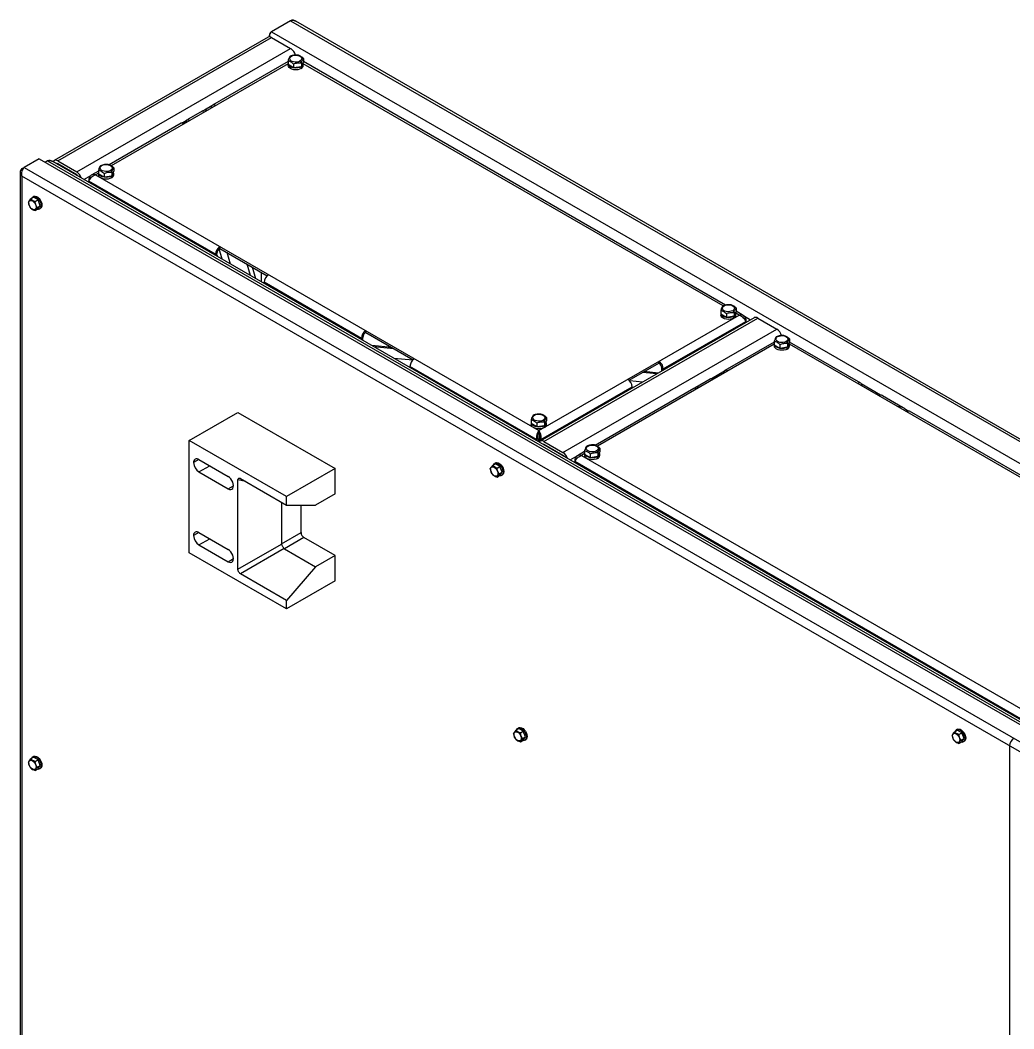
# Paper-space layout '_Isometrico' of a CAD drawing. Header units: millimetres. Extents: x -696 to 796, y -839 to 865.
# Drawn here: x -696 to 27, y 131 to 865 of the extents above; entities that cross this region are included whole.
import ezdxf

# ---------------------------------------------------------------- set-up
doc = ezdxf.new("R2010")
doc.units = ezdxf.units.MM

psp = doc.layouts.new('_Isometrico')

# ---------------------------------------------------------------- linework, layer by layer
at = {"color": 7, "linetype": 'Continuous', "lineweight": 25}
for p, q in [((-499.37, 864.36), (-513.23, 856.36)), ((-499.37, 864.36), (794.63, 117.35)), ((796.13, 118.24), (-495.67, 863.98)), ((-515.83, 852.37), (-671.39, 762.57)), ((-668.79, 762.31), (-513.23, 852.11)), ((-514.75, 852.96), (-514.75, 852.61)), ((-513.23, 856.36), (780.77, 109.35)), ((-513.23, 852.11), (-499.37, 844.11)), ((-654.93, 754.31), (-499.37, 844.11)), ((-498.8, 838.56), (-499.78, 838.47)), ((-490.12, 836.98), (-490.12, 834.36)), ((-501.27, 833.06), (-629.89, 758.8)), ((-501.27, 834.58), (-556.28, 802.82)), ((-501.27, 835.25), (-501.27, 832.64)), ((-501.27, 832.64), (-497.19, 830.28)), ((-501.19, 832.59), (-501.19, 831.79)), ((-497.19, 832.89), (-497.19, 830.28)), ((-497.19, 830.28), (-491.61, 831.14)), ((-492.59, 834.98), (-491.61, 833.76)), ((-491.81, 829.54), (-491.81, 830.85)), ((-491.61, 831.14), (-490.12, 834.36)), ((-491.61, 833.76), (-491.61, 831.14)), ((-184.93, 656.87), (-490.19, 833.1)), ((-490.19, 831.79), (-490.19, 833.09)), ((-183.16, 657.38), (-490.12, 834.58)), ((-562.03, 799.45), (-556.58, 802.6)), ((-573.55, 792.96), (-563.12, 798.99)), ((-573.14, 791.57), (-573.55, 792.96)), ((-562.71, 797.59), (-563.12, 798.99)), ((-578.91, 789.76), (-631.4, 759.46)), ((-578.57, 789.9), (-574.63, 792.17)), ((-682.22, 763.94), (-693.18, 757.61)), ((-682.22, 763.94), (614.32, 15.46)), ((-694.75, 756.71), (-693.18, 757.61)), ((-694.75, 756.71), (-694.03, 756.3)), ((-693.18, 757.61), (603.36, 9.14)), ((-676.15, 762.31), (-677.77, 761.37)), ((-676.15, 762.31), (617.86, 15.3)), ((619.35, 16.19), (-672.44, 761.93)), ((-669.11, 760), (-668.79, 760.19)), ((-668.79, 762.31), (-654.93, 754.31)), ((-654.93, 752.19), (-668.79, 760.19)), ((-636.68, 758.96), (-637.66, 758.87)), ((-628, 757.38), (-628, 754.76)), ((-696.06, 753.94), (-696.06, -88.15)), ((598.55, 4.56), (-694.75, 751.17)), ((-694.75, 751.17), (-694.75, -89.05)), ((-655.25, 752), (-654.93, 752.18)), ((-649.73, 748.82), (-644.57, 751.8)), ((-646.16, 749.41), (-646.16, 746.76)), ((-646.16, 749.41), (-645.45, 749)), ((-639.16, 754.98), (-644.42, 751.94)), ((-639.16, 753.46), (-641.36, 752.19)), ((-641.36, 752.19), (-318.92, 566.05)), ((-639.16, 755.65), (-639.16, 753.04)), ((-639.16, 753.04), (-635.07, 750.68)), ((-639.08, 752.99), (-639.08, 752.19)), ((-635.07, 753.29), (-635.07, 750.68)), ((-635.07, 750.68), (-629.5, 751.54)), ((-630.48, 755.38), (-629.5, 754.16)), ((-629.69, 749.94), (-629.69, 751.25)), ((-629.5, 751.54), (-628, 754.76)), ((-629.5, 754.16), (-629.5, 751.54)), ((-628.08, 752.19), (-628.08, 753.49)), ((-554.03, 694.42), (-646.16, 747.61)), ((-688.46, 734.64), (-686.34, 735.86)), ((-687.71, 735.07), (-687.31, 735.8)), ((-686.28, 736.51), (-686.85, 736.19)), ((-683.07, 733.97), (-686.34, 735.86)), ((-689.83, 731.75), (-690.09, 732.31)), ((-685.19, 732.75), (-683.07, 733.97)), ((-685.19, 726.22), (-683.07, 727.44)), ((-684.53, 728.69), (-683.56, 728.54)), ((-683.56, 728.54), (-681.44, 729.77)), ((-681.44, 729.77), (-683.07, 733.97)), ((-683.07, 727.44), (-681.44, 729.77)), ((-681.85, 727.53), (-681.29, 727.85)), ((-680.83, 728.24), (-681.39, 727.91)), ((-680.83, 728.24), (-681.29, 727.85)), ((-549.11, 690.73), (-551.32, 698.38)), ((-550.85, 698.71), (-550.85, 699.94)), ((-550.85, 698.71), (-516.42, 678.83)), ((-552.97, 695.04), (-554.03, 694.42)), ((-554.03, 693.57), (-554.03, 694.42)), ((-552.97, 692.96), (-552.97, 695.04)), ((-552.5, 692.69), (-552.97, 694.33)), ((-552.97, 693.96), (-552.63, 692.76)), ((-543.12, 687.27), (-545.53, 695.64)), ((-528.53, 678.85), (-530.94, 687.22)), ((-524.67, 676.62), (-527.08, 684.99)), ((-520.8, 681.36), (-520.8, 674.39)), ((-516.55, 678.7), (-516.55, 678.91)), ((-447.96, 633.19), (-518.68, 674.01)), ((-518.68, 673.16), (-518.68, 674.01)), ((-186.61, 653.6), (-186.61, 650.99)), ((-184.13, 656.91), (-185.11, 656.82)), ((-177.93, 653.32), (-176.95, 652.11)), ((-175.46, 655.33), (-175.46, 652.71)), ((-318.92, 566.05), (-173.25, 650.14)), ((-162.28, 648.27), (-317.84, 558.47)), ((-315.24, 558.21), (-159.68, 648.01)), ((-186.61, 650.99), (-182.53, 648.63)), ((-186.53, 650.94), (-186.53, 650.14)), ((-182.53, 651.24), (-182.53, 648.63)), ((-182.53, 648.63), (-176.95, 649.49)), ((-177.14, 647.89), (-177.14, 649.2)), ((-176.95, 649.49), (-175.46, 652.71)), ((-176.95, 652.11), (-176.95, 649.49)), ((-173.25, 650.14), (-175.53, 651.45)), ((-175.53, 650.14), (-175.53, 651.44)), ((-170.19, 649.89), (-175.46, 652.93)), ((-170.05, 649.75), (-164.88, 646.77)), ((-168.45, 647.36), (-169.16, 646.95)), ((-168.45, 647.36), (-168.45, 644.71)), ((-159.68, 648.01), (-145.82, 640.01)), ((-444.78, 637.48), (-444.78, 638.71)), ((-301.38, 550.21), (-145.82, 640.01)), ((-228.41, 610.95), (-168.45, 645.56)), ((-446.9, 633.81), (-447.96, 633.19)), ((-447.96, 632.34), (-447.96, 633.19)), ((-446.9, 631.73), (-446.9, 633.81)), ((-444.78, 637.48), (-410.35, 617.6)), ((-145.24, 634.46), (-146.22, 634.37)), ((-136.56, 632.87), (-136.56, 630.26)), ((-425.95, 626.61), (-440.44, 628)), ((-424.38, 625.7), (-438.88, 627.09)), ((-147.72, 628.95), (-276.34, 554.7)), ((-147.72, 630.48), (-183.64, 609.74)), ((-147.72, 631.15), (-147.72, 628.54)), ((-147.72, 628.54), (-143.64, 626.18)), ((-147.64, 628.49), (-147.64, 627.68)), ((-143.64, 628.79), (-143.64, 626.18)), ((-143.64, 626.18), (-138.06, 627.04)), ((-139.04, 630.87), (-138.06, 629.65)), ((-138.25, 625.44), (-138.25, 626.75)), ((-138.06, 627.04), (-136.56, 630.26)), ((-138.06, 629.65), (-138.06, 627.04)), ((168.63, 452.77), (-136.64, 629)), ((-136.64, 627.68), (-136.64, 628.99)), ((-84.74, 600.56), (-136.56, 630.48)), ((-410.6, 617.36), (-424.29, 618.67)), ((-412.61, 611.95), (-412.64, 611.95)), ((-320.48, 559.6), (-412.61, 612.78)), ((-412.61, 611.93), (-412.61, 612.78)), ((-253.29, 602.7), (-231.59, 615.23)), ((-231.59, 615.23), (-231.59, 616.46)), ((-229.47, 609.48), (-229.47, 611.56)), ((-228.41, 610.09), (-228.41, 610.95)), ((-193.31, 604.1), (-183.93, 609.52)), ((-243.58, 601.34), (-252.83, 602.22)), ((-233.15, 607.36), (-243.51, 608.35)), ((-232.03, 608), (-242.39, 609)), ((-204.83, 597.62), (-194.4, 603.64)), ((-191.97, 603.41), (-194.4, 603.64)), ((-190.85, 604.05), (-192.37, 604.2)), ((-317.36, 559.6), (-251.04, 597.88)), ((-206.26, 596.68), (-277.84, 555.36)), ((-251.04, 597.03), (-251.04, 597.88)), ((-205.92, 596.82), (-205.91, 596.83)), ((-205.87, 596.85), (-204.83, 597.62)), ((-202.4, 597.39), (-204.83, 597.62)), ((-84.44, 600.33), (-70.33, 592.19)), ((-71.89, 592.64), (-74.01, 592.84)), ((-69.06, 591.62), (-72.45, 591.94)), ((-69.06, 591.62), (-54.47, 583.19)), ((-54.47, 583.19), (-57.86, 583.52)), ((-52.95, 582.15), (-49.72, 580.29)), ((92.04, 498.51), (-49.38, 580.15)), ((-573.12, 558.89), (-537.77, 579.3)), ((-537.77, 579.3), (-467.06, 538.48)), ((-324.49, 574), (-324.49, 571.39)), ((-322.02, 577.31), (-323, 577.22)), ((-315.82, 573.73), (-314.84, 572.51)), ((-314.84, 569.89), (-313.34, 573.11)), ((-314.84, 572.51), (-314.84, 569.89)), ((-313.34, 575.73), (-313.34, 573.11)), ((-324.49, 571.39), (-320.41, 569.03)), ((-324.42, 571.34), (-324.42, 570.54)), ((-320.41, 571.64), (-320.41, 569.03)), ((-320.41, 569.03), (-314.84, 569.89)), ((-318.92, 564.82), (-318.92, 566.05)), ((-315.03, 568.29), (-315.03, 569.6)), ((-313.42, 570.54), (-313.42, 571.84)), ((-573.12, 477.23), (-573.12, 558.89)), ((-502.41, 518.07), (-573.12, 558.89)), ((-320.48, 559.6), (-319.42, 560.21)), ((-320.48, 558.74), (-320.48, 559.6)), ((-319.42, 560.21), (-319.42, 558.13)), ((-317.36, 559.6), (-318.42, 560.21)), ((-318.42, 560.21), (-318.42, 557.93)), ((-317.36, 559.6), (-317.36, 558.74)), ((-315.24, 558.21), (-301.38, 550.21)), ((-315.56, 555.9), (-315.24, 556.08)), ((-301.38, 548.08), (-315.24, 556.08)), ((-285.6, 550.88), (-290.87, 547.84)), ((-285.6, 551.55), (-285.6, 548.94)), ((-283.13, 554.86), (-284.11, 554.77)), ((-276.92, 551.27), (-275.94, 550.06)), ((-275.94, 547.44), (-274.45, 550.66)), ((-274.45, 553.27), (-274.45, 550.66)), ((-566.05, 545.01), (-569.94, 542.76)), ((-566.05, 545.01), (-544.84, 532.76)), ((-301.69, 547.9), (-301.38, 548.08)), ((-296.18, 544.72), (-291.01, 547.7)), ((-292.61, 545.31), (-292.61, 542.66)), ((-292.61, 545.31), (-291.9, 544.9)), ((33.07, 355.5), (-292.61, 543.51)), ((-285.6, 549.35), (-287.81, 548.08)), ((-287.81, 548.08), (34.64, 361.94)), ((-285.6, 548.94), (-281.52, 546.58)), ((-285.53, 548.89), (-285.53, 548.08)), ((-281.52, 549.19), (-281.52, 546.58)), ((-281.52, 546.58), (-275.94, 547.44)), ((-276.14, 545.84), (-276.14, 547.15)), ((-275.94, 550.06), (-275.94, 547.44)), ((-274.53, 548.08), (-274.53, 549.39)), ((-566.05, 536.03), (-558.27, 540.52)), ((-566.05, 536.03), (-544.84, 523.78)), ((-467.06, 538.48), (-502.41, 518.07)), ((-467.06, 520.11), (-467.06, 538.48)), ((-353.96, 537.86), (-354.22, 538.42)), ((-352.58, 540.74), (-350.46, 541.96)), ((-351.83, 541.17), (-351.43, 541.9)), ((-350.41, 542.62), (-350.97, 542.29)), ((-347.2, 540.08), (-350.46, 541.96)), ((-349.32, 538.85), (-347.2, 540.08)), ((-347.68, 534.64), (-345.56, 535.87)), ((-345.56, 535.87), (-347.2, 540.08)), ((-347.2, 533.55), (-345.56, 535.87)), ((-537.77, 465.14), (-537.77, 530.16)), ((-532.07, 529.07), (-537.77, 530.16)), ((-535.87, 531.26), (-502.41, 511.94)), ((-349.32, 532.32), (-347.2, 533.55)), ((-348.65, 534.79), (-347.68, 534.64)), ((-345.98, 533.63), (-345.41, 533.95)), ((-344.95, 534.34), (-345.52, 534.02)), ((-344.95, 534.34), (-345.41, 533.95)), ((-544.84, 523.78), (-540.95, 526.02)), ((-505.95, 513.98), (-505.95, 483.77)), ((-502.41, 511.94), (-502.41, 518.07)), ((-467.06, 520.11), (-481.2, 511.94)), ((-502.41, 511.94), (-481.2, 511.94)), ((-491.81, 491.93), (-491.81, 511.94)), ((-566.05, 491.93), (-569.94, 489.69)), ((-566.05, 491.93), (-544.84, 479.69)), ((-505.95, 483.77), (-491.81, 491.93)), ((-566.05, 482.95), (-558.27, 487.44)), ((-489.68, 488.26), (-503.83, 480.09)), ((-467.06, 475.2), (-489.68, 488.26)), ((-502.41, 436.41), (-573.12, 477.23)), ((-566.05, 482.95), (-544.84, 470.7)), ((-537.77, 465.14), (-505.92, 483.53)), ((-504.02, 480.24), (-535.87, 461.85)), ((-503.83, 480.09), (-481.2, 467.03)), ((-544.84, 470.7), (-540.95, 472.95)), ((-467.06, 475.2), (-481.2, 467.03)), ((-467.06, 456.82), (-467.06, 475.2)), ((-481.2, 467.03), (-502.41, 442.54)), ((-502.41, 442.54), (-535.87, 461.85)), ((-467.06, 456.82), (-502.41, 436.41)), ((-502.41, 436.41), (-502.41, 442.54)), ((-336.99, 345.16), (-337.25, 345.71)), ((-335.61, 348.04), (-333.49, 349.26)), ((-334.86, 348.47), (-334.46, 349.2)), ((-333.44, 349.91), (-334, 349.59)), ((-330.22, 347.38), (-333.49, 349.26)), ((-332.35, 346.15), (-330.22, 347.38)), ((-328.59, 343.17), (-330.22, 347.38)), ((-16.71, 346.84), (-14.59, 348.07)), ((-15.96, 347.27), (-15.56, 348)), ((-14.53, 348.72), (-15.1, 348.39)), ((-11.32, 346.18), (-14.59, 348.07)), ((-13.44, 344.96), (-11.32, 346.18)), ((-9.69, 341.97), (-11.32, 346.18)), ((-332.35, 339.62), (-330.22, 340.84)), ((-331.68, 342.09), (-330.71, 341.94)), ((-330.71, 341.94), (-328.59, 343.17)), ((-330.22, 340.84), (-328.59, 343.17)), ((-329, 340.93), (-328.44, 341.25)), ((-327.98, 341.64), (-328.54, 341.31)), ((-327.98, 341.64), (-328.44, 341.25)), ((-18.08, 343.96), (-18.34, 344.52)), ((-13.44, 338.42), (-11.32, 339.65)), ((-12.77, 340.9), (-11.81, 340.75)), ((-11.81, 340.75), (-9.69, 341.97)), ((-11.32, 339.65), (-9.69, 341.97)), ((-10.1, 339.73), (-9.53, 340.06)), ((-9.07, 340.45), (-9.64, 340.12)), ((-9.07, 340.45), (-9.53, 340.06)), ((23.32, 336.63), (23.32, -503.59)), ((-689.83, 324.3), (-690.09, 324.86)), ((-688.46, 327.18), (-686.34, 328.41)), ((-687.71, 327.61), (-687.31, 328.34)), ((-686.28, 329.06), (-686.85, 328.73)), ((-683.07, 326.52), (-686.34, 328.41)), ((-685.19, 325.3), (-683.07, 326.52)), ((-681.44, 322.31), (-683.07, 326.52)), ((-685.19, 318.76), (-683.07, 319.99)), ((-684.53, 321.24), (-683.56, 321.09)), ((-683.56, 321.09), (-681.44, 322.31)), ((-683.07, 319.99), (-681.44, 322.31)), ((-681.85, 320.07), (-681.29, 320.4)), ((-680.83, 320.79), (-681.39, 320.46)), ((-680.83, 320.79), (-681.29, 320.4))]:
    psp.add_line(p, q, dxfattribs=at)
at = {"color": 7, "linetype": 'Continuous', "lineweight": 25, "flags": 128}
for points in [[(-492.59, 834.98), (-493.59, 834.54), (-494.76, 834.29), (-496.01, 834.24), (-497.23, 834.39), (-498.32, 834.74), (-499.21, 835.25), (-499.81, 835.88), (-500.07, 836.59), (-499.98, 837.31), (-499.55, 837.98), (-498.8, 838.56)], [(-498.8, 838.56), (-497.8, 838.99), (-496.63, 839.24), (-495.38, 839.29), (-494.16, 839.14), (-493.06, 838.79), (-492.18, 838.28), (-491.58, 837.65), (-491.32, 836.95), (-491.41, 836.23), (-491.84, 835.55), (-492.59, 834.98)], [(-491.81, 829.54), (-492.94, 829.04), (-494.27, 828.72), (-495.69, 828.61), (-497.12, 828.72), (-498.44, 829.04), (-499.58, 829.54), (-500.46, 830.2), (-501.01, 830.96), (-501.19, 831.79)], [(-491.81, 830.85), (-492.94, 830.34), (-494.27, 830.03), (-495.69, 829.92), (-497.12, 830.03), (-498.44, 830.34), (-499.58, 830.85), (-500.46, 831.5), (-501.01, 832.27), (-501.11, 832.55)], [(-630.48, 755.38), (-631.48, 754.94), (-632.65, 754.69), (-633.89, 754.64), (-635.11, 754.79), (-636.21, 755.14), (-637.09, 755.65), (-637.69, 756.28), (-637.96, 756.99), (-637.87, 757.71), (-637.43, 758.38), (-636.68, 758.96)], [(-636.68, 758.96), (-635.68, 759.39), (-634.51, 759.64), (-633.27, 759.69), (-632.05, 759.54), (-630.95, 759.19), (-630.07, 758.69), (-629.47, 758.05), (-629.2, 757.35), (-629.29, 756.63), (-629.73, 755.95), (-630.48, 755.38)], [(-629.69, 749.94), (-630.83, 749.44), (-632.16, 749.12), (-633.58, 749.01), (-635, 749.12), (-636.33, 749.44), (-637.47, 749.94), (-638.34, 750.6), (-638.89, 751.36), (-639.08, 752.19)], [(-629.69, 751.25), (-630.83, 750.74), (-632.16, 750.43), (-633.58, 750.32), (-635, 750.43), (-636.33, 750.74), (-637.47, 751.25), (-638.34, 751.91), (-638.89, 752.67), (-639, 752.95)], [(-687.31, 735.8), (-686.65, 736.29), (-685.8, 736.42), (-684.83, 736.18), (-683.82, 735.59), (-682.86, 734.69), (-682.02, 733.57), (-681.36, 732.31), (-680.95, 731.01), (-680.82, 729.78), (-680.97, 728.72), (-681.39, 727.91)], [(-686.28, 736.51), (-686.08, 736.61), (-685.23, 736.74), (-684.26, 736.5), (-683.26, 735.91), (-682.29, 735.02), (-681.45, 733.9), (-680.8, 732.64), (-680.39, 731.34), (-680.25, 730.11), (-680.4, 729.05), (-680.83, 728.24)], [(-689.83, 731.75), (-689.7, 732.63), (-689.33, 733.26), (-688.74, 733.6), (-688, 733.61), (-687.18, 733.29), (-686.36, 732.66), (-685.62, 731.8), (-685.03, 730.78), (-684.66, 729.71), (-684.53, 728.69)], [(-684.53, 728.69), (-684.66, 727.82), (-685.03, 727.18), (-685.62, 726.84), (-686.36, 726.83), (-687.18, 727.16), (-688, 727.78), (-688.74, 728.64), (-689.33, 729.66), (-689.7, 730.73), (-689.83, 731.75)], [(-177.93, 653.32), (-178.93, 652.89), (-180.1, 652.64), (-181.34, 652.59), (-182.57, 652.74), (-183.66, 653.09), (-184.54, 653.6), (-185.14, 654.23), (-185.41, 654.94), (-185.32, 655.65), (-184.88, 656.33), (-184.13, 656.91)], [(-184.13, 656.91), (-183.13, 657.34), (-181.96, 657.59), (-180.72, 657.64), (-179.5, 657.49), (-178.4, 657.14), (-177.52, 656.63), (-176.92, 656), (-176.66, 655.3), (-176.74, 654.58), (-177.18, 653.9), (-177.93, 653.32)], [(-177.14, 647.89), (-178.28, 647.39), (-179.61, 647.07), (-181.03, 646.96), (-182.46, 647.07), (-183.78, 647.39), (-184.92, 647.89), (-185.8, 648.55), (-186.34, 649.31), (-186.53, 650.14)], [(-177.14, 649.2), (-178.28, 648.69), (-179.61, 648.37), (-181.03, 648.27), (-182.46, 648.37), (-183.78, 648.69), (-184.92, 649.2), (-185.8, 649.85), (-186.34, 650.62), (-186.45, 650.9)], [(-139.04, 630.87), (-140.04, 630.44), (-141.21, 630.19), (-142.45, 630.14), (-143.67, 630.29), (-144.77, 630.64), (-145.65, 631.15), (-146.25, 631.78), (-146.52, 632.48), (-146.43, 633.2), (-145.99, 633.88), (-145.24, 634.46)], [(-145.24, 634.46), (-144.24, 634.89), (-143.07, 635.14), (-141.83, 635.19), (-140.61, 635.04), (-139.51, 634.69), (-138.63, 634.18), (-138.03, 633.55), (-137.76, 632.85), (-137.85, 632.13), (-138.29, 631.45), (-139.04, 630.87)], [(-138.25, 625.44), (-139.39, 624.93), (-140.72, 624.62), (-142.14, 624.51), (-143.56, 624.62), (-144.89, 624.93), (-146.03, 625.44), (-146.9, 626.1), (-147.45, 626.86), (-147.64, 627.68)], [(-138.25, 626.75), (-139.39, 626.24), (-140.72, 625.92), (-142.14, 625.82), (-143.56, 625.92), (-144.89, 626.24), (-146.03, 626.75), (-146.9, 627.4), (-147.45, 628.17), (-147.56, 628.44)], [(-315.82, 573.73), (-316.81, 573.29), (-317.99, 573.04), (-319.23, 572.99), (-320.45, 573.14), (-321.55, 573.49), (-322.43, 574), (-323.03, 574.63), (-323.29, 575.34), (-323.21, 576.05), (-322.77, 576.73), (-322.02, 577.31)], [(-322.02, 577.31), (-321.02, 577.74), (-319.85, 577.99), (-318.6, 578.04), (-317.38, 577.89), (-316.29, 577.54), (-315.41, 577.03), (-314.81, 576.4), (-314.54, 575.7), (-314.63, 574.98), (-315.07, 574.3), (-315.82, 573.73)], [(-315.03, 568.29), (-316.17, 567.79), (-317.49, 567.47), (-318.92, 567.36), (-320.34, 567.47), (-321.67, 567.79), (-322.81, 568.29), (-323.68, 568.95), (-324.23, 569.71), (-324.42, 570.54)], [(-315.03, 569.6), (-316.17, 569.09), (-317.49, 568.77), (-318.92, 568.67), (-320.34, 568.77), (-321.67, 569.09), (-322.81, 569.6), (-323.68, 570.25), (-324.23, 571.02), (-324.34, 571.3)], [(-276.92, 551.27), (-277.92, 550.84), (-279.09, 550.59), (-280.34, 550.54), (-281.56, 550.69), (-282.66, 551.04), (-283.54, 551.55), (-284.14, 552.18), (-284.4, 552.88), (-284.31, 553.6), (-283.88, 554.28), (-283.13, 554.86)], [(-283.13, 554.86), (-282.13, 555.29), (-280.96, 555.54), (-279.71, 555.59), (-278.49, 555.44), (-277.4, 555.09), (-276.51, 554.58), (-275.92, 553.95), (-275.65, 553.25), (-275.74, 552.53), (-276.18, 551.85), (-276.92, 551.27)], [(-276.14, 545.84), (-277.28, 545.33), (-278.6, 545.02), (-280.03, 544.91), (-281.45, 545.02), (-282.78, 545.33), (-283.92, 545.84), (-284.79, 546.5), (-285.34, 547.26), (-285.53, 548.08)], [(-276.14, 547.15), (-277.28, 546.64), (-278.6, 546.32), (-280.03, 546.22), (-281.45, 546.32), (-282.78, 546.64), (-283.92, 547.15), (-284.79, 547.8), (-285.34, 548.57), (-285.44, 548.84)], [(-353.96, 537.86), (-353.83, 538.73), (-353.45, 539.37), (-352.86, 539.71), (-352.12, 539.71), (-351.3, 539.39), (-350.48, 538.77), (-349.74, 537.9), (-349.16, 536.89), (-348.78, 535.82), (-348.65, 534.79)], [(-348.65, 534.79), (-348.78, 533.92), (-349.16, 533.29), (-349.74, 532.95), (-350.48, 532.94), (-351.3, 533.26), (-352.12, 533.88), (-352.86, 534.75), (-353.45, 535.76), (-353.83, 536.84), (-353.96, 537.86)], [(-351.43, 541.9), (-350.77, 542.39), (-349.92, 542.52), (-348.95, 542.28), (-347.95, 541.69), (-346.98, 540.8), (-346.14, 539.68), (-345.49, 538.41), (-345.08, 537.12), (-344.94, 535.89), (-345.09, 534.82), (-345.52, 534.02)], [(-350.41, 542.62), (-350.2, 542.72), (-349.35, 542.85), (-348.39, 542.61), (-347.38, 542.02), (-346.42, 541.12), (-345.57, 540), (-344.92, 538.74), (-344.51, 537.44), (-344.37, 536.21), (-344.52, 535.15), (-344.95, 534.34)], [(-544.84, 523.78), (-543.83, 523.35), (-542.89, 523.26), (-542.09, 523.51), (-541.47, 524.08), (-541.08, 524.94), (-540.95, 526.03), (-541.08, 527.26), (-541.47, 528.57), (-542.09, 529.86), (-542.89, 531.04), (-543.83, 532.03), (-544.84, 532.76)], [(-544.84, 470.7), (-543.83, 470.28), (-542.89, 470.18), (-542.09, 470.43), (-541.47, 471.01), (-541.08, 471.86), (-540.95, 472.95), (-541.08, 474.19), (-541.47, 475.5), (-542.09, 476.78), (-542.89, 477.96), (-543.83, 478.95), (-544.84, 479.69)], [(-336.99, 345.16), (-336.86, 346.03), (-336.48, 346.66), (-335.89, 347), (-335.15, 347.01), (-334.33, 346.69), (-333.51, 346.06), (-332.77, 345.2), (-332.19, 344.19), (-331.81, 343.11), (-331.68, 342.09)], [(-331.68, 342.09), (-331.81, 341.22), (-332.19, 340.58), (-332.77, 340.24), (-333.51, 340.24), (-334.33, 340.56), (-335.15, 341.18), (-335.89, 342.05), (-336.48, 343.06), (-336.86, 344.13), (-336.99, 345.16)], [(-334.46, 349.2), (-333.8, 349.69), (-332.95, 349.82), (-331.98, 349.58), (-330.97, 348.99), (-330.01, 348.1), (-329.17, 346.97), (-328.52, 345.71), (-328.1, 344.41), (-327.97, 343.18), (-328.12, 342.12), (-328.54, 341.31)], [(-333.44, 349.91), (-333.23, 350.01), (-332.38, 350.14), (-331.42, 349.9), (-330.41, 349.31), (-329.45, 348.42), (-328.6, 347.3), (-327.95, 346.04), (-327.54, 344.74), (-327.4, 343.51), (-327.55, 342.45), (-327.98, 341.64)], [(-18.08, 343.96), (-17.95, 344.83), (-17.57, 345.47), (-16.99, 345.81), (-16.25, 345.82), (-15.43, 345.49), (-14.61, 344.87), (-13.87, 344.01), (-13.28, 342.99), (-12.9, 341.92), (-12.77, 340.9)], [(-15.56, 348), (-14.89, 348.49), (-14.04, 348.62), (-13.08, 348.38), (-12.07, 347.79), (-11.11, 346.9), (-10.26, 345.78), (-9.61, 344.52), (-9.2, 343.22), (-9.06, 341.99), (-9.21, 340.93), (-9.64, 340.12)], [(-14.53, 348.72), (-14.33, 348.82), (-13.48, 348.95), (-12.51, 348.71), (-11.5, 348.12), (-10.54, 347.23), (-9.7, 346.11), (-9.04, 344.84), (-8.63, 343.55), (-8.5, 342.32), (-8.65, 341.25), (-9.07, 340.45)], [(-12.77, 340.9), (-12.9, 340.02), (-13.28, 339.39), (-13.87, 339.05), (-14.61, 339.04), (-15.43, 339.36), (-16.25, 339.99), (-16.99, 340.85), (-17.57, 341.87), (-17.95, 342.94), (-18.08, 343.96)], [(-689.83, 324.3), (-689.7, 325.17), (-689.33, 325.81), (-688.74, 326.15), (-688, 326.16), (-687.18, 325.83), (-686.36, 325.21), (-685.62, 324.35), (-685.03, 323.33), (-684.66, 322.26), (-684.53, 321.24)], [(-684.53, 321.24), (-684.66, 320.36), (-685.03, 319.73), (-685.62, 319.39), (-686.36, 319.38), (-687.18, 319.7), (-688, 320.33), (-688.74, 321.19), (-689.33, 322.21), (-689.7, 323.28), (-689.83, 324.3)], [(-687.31, 328.34), (-686.65, 328.83), (-685.8, 328.96), (-684.83, 328.72), (-683.82, 328.13), (-682.86, 327.24), (-682.02, 326.12), (-681.36, 324.86), (-680.95, 323.56), (-680.82, 322.33), (-680.97, 321.27), (-681.39, 320.46)], [(-686.28, 329.06), (-686.08, 329.16), (-685.23, 329.29), (-684.26, 329.05), (-683.26, 328.46), (-682.29, 327.57), (-681.45, 326.45), (-680.8, 325.18), (-680.39, 323.89), (-680.25, 322.66), (-680.4, 321.59), (-680.83, 320.79)]]:
    psp.add_lwpolyline(points, dxfattribs=at)
at = {"color": 7, "linetype": 'Continuous', "lineweight": 25}
for centre, radius, start, end in [((-514.75, 849.99), 2.62, 54.38242, 114.30712), ((-503.84, 837.25), 8.2, 14.42382, 56.93011), ((-492.67, 833.12), 2.43, 290.84765, 17.62016), ((-492.94, 832.06), 2.76, 294.30964, 354.37022), ((-555.27, 801.08), 1.97, 50.79671, 189.21404), ((-577.98, 787.7), 2.26, 54.38242, 114.30712), ((-670.23, 760.58), 2.24, 50.29149, 148.54415), ((-669.6, 759), 1.44, 55.83854, 98.94691), ((-659.28, 747.54), 8.04, 16.97098, 57.30385), ((-656.82, 749.13), 3.59, 35.75887, 58.33925), ((-630.56, 753.52), 2.43, 290.84765, 17.62016), ((-630.83, 752.46), 2.76, 294.30964, 354.37022), ((-682.8, 729.18), 1.89, 256.25373, 318.07006), ((-547.12, 694.11), 6.92, 122.60548, 177.39452), ((-548.36, 694.83), 4.61, 122.60548, 177.39452), ((-511.77, 673.7), 6.92, 122.60548, 177.39452), ((-178.01, 651.47), 2.43, 290.84765, 17.62016), ((-178.28, 650.41), 2.76, 294.30964, 354.37022), ((-161.2, 645.89), 2.62, 54.38242, 114.30712), ((-441.06, 632.88), 6.92, 122.60548, 177.39452), ((-150.29, 633.14), 8.19, 14.06727, 56.93637), ((-442.3, 633.6), 4.61, 122.60548, 177.39452), ((-139.12, 629.02), 2.43, 290.84765, 17.62016), ((-139.39, 627.95), 2.76, 294.30964, 354.37022), ((-405.7, 612.47), 6.92, 122.60548, 177.39452), ((-235.32, 610.63), 6.92, 2.60548, 57.39452), ((-234.07, 611.35), 4.61, 2.60548, 57.39452), ((-182.63, 608), 1.97, 50.79671, 189.21404), ((-257.94, 597.57), 6.92, 2.60548, 57.39452), ((-205.33, 594.62), 2.26, 54.38242, 114.30712), ((-85.74, 598.81), 1.97, 350.78596, 129.20329), ((-50.31, 578.08), 2.26, 65.69288, 125.61758), ((-315.89, 571.87), 2.43, 290.84765, 17.62016), ((-316.17, 570.81), 2.76, 294.30964, 354.37022), ((-316.67, 556.48), 2.24, 50.29149, 148.54415), ((-316.05, 554.9), 1.44, 55.83854, 98.94691), ((-567.57, 543.15), 2.4, 50.79671, 189.21404), ((-305.72, 543.44), 8.04, 16.97098, 57.30385), ((-303.27, 545.03), 3.59, 35.75887, 58.33925), ((-277, 549.42), 2.43, 290.84765, 17.62016), ((-277.27, 548.35), 2.76, 294.30964, 354.37022), ((-561.5, 543.15), 8.45, 182.60548, 237.39452), ((-346.92, 535.28), 1.89, 256.25373, 318.07006), ((-567.57, 490.07), 2.4, 50.79671, 189.21404), ((-487.2, 492.14), 4.61, 182.60548, 237.39452), ((-561.5, 490.07), 8.45, 182.60548, 237.39452), ((-329.95, 342.58), 1.89, 256.25373, 318.07006), ((-11.05, 341.38), 1.89, 256.25373, 318.07006), ((30.23, 336.32), 6.92, 122.60548, 177.39452), ((-682.8, 321.72), 1.89, 256.25373, 318.07006)]:
    psp.add_arc(centre, radius, start, end, dxfattribs=at)
for points, knots in [([(-499.37, 864.36), (-499, 864.51), (-498.2, 864.82), (-496.86, 864.61), (-496.05, 864.14), (-495.69, 863.93)], [0, 0, 0, 0, 0.327723, 0.705953, 1, 1, 1, 1]), ([(-495.69, 863.93), (-495.86, 864.05), (-496.41, 864.42), (-497.38, 864.69), (-498.49, 864.75), (-499.09, 864.49), (-499.37, 864.36)], [0, 0, 0, 0, 0.145054, 0.463031, 0.746158, 1, 1, 1, 1]), ([(-514.68, 852.45), (-514.71, 852.83), (-514.79, 853.66), (-514.51, 854.8), (-514.01, 855.79), (-513.48, 856.18), (-513.23, 856.36)], [0, 0, 0, 0, 0.237182, 0.520894, 0.773512, 1, 1, 1, 1]), ([(-513.23, 856.36), (-513.54, 856.11), (-514.22, 855.57), (-514.74, 854.19), (-514.72, 853.11), (-514.72, 852.57)], [0, 0, 0, 0, 0.29935, 0.644836, 1, 1, 1, 1]), ([(-499.78, 838.47), (-500.03, 838.12), (-500.52, 837.41), (-501.02, 835.97), (-501.27, 835.25)], [0, 0, 0, 0, 0.499067, 1, 1, 1, 1]), ([(-494.2, 839.33), (-495.13, 839.37), (-496.99, 839.45), (-498.85, 838.8), (-499.78, 838.47)], [0, 0, 0, 0, 0.499067, 1, 1, 1, 1]), ([(-490.12, 836.98), (-490.8, 837.55), (-492.16, 838.7), (-493.52, 839.12), (-494.2, 839.33)], [0, 0, 0, 0, 0.500137, 1, 1, 1, 1]), ([(-491.61, 833.76), (-491.36, 834.47), (-490.87, 835.91), (-490.37, 836.62), (-490.12, 836.98)], [0, 0, 0, 0, 0.499067, 1, 1, 1, 1]), ([(-501.27, 835.25), (-500.59, 835.04), (-499.23, 834.62), (-497.87, 833.47), (-497.19, 832.89)], [0, 0, 0, 0, 0.499863, 1, 1, 1, 1]), ([(-497.19, 832.89), (-496.26, 833.22), (-494.4, 833.87), (-492.54, 833.8), (-491.61, 833.76)], [0, 0, 0, 0, 0.499067, 1, 1, 1, 1]), ([(-576.53, 789.61), (-576.51, 789.67), (-576.34, 790.15), (-575.7, 791.07), (-574.71, 792.2), (-573.93, 792.71), (-573.55, 792.96)], [0, 0, 0, 0, 0.042226, 0.32327, 0.668541, 1, 1, 1, 1]), ([(-563.12, 798.99), (-562.63, 799.21), (-561.66, 799.65), (-560.59, 799.6), (-560.25, 799.16), (-560.17, 799.06)], [0, 0, 0, 0, 0.428742, 0.865484, 1, 1, 1, 1]), ([(-676.15, 762.31), (-675.78, 762.46), (-674.97, 762.77), (-673.64, 762.56), (-672.82, 762.09), (-672.47, 761.88)], [0, 0, 0, 0, 0.327723, 0.705953, 1, 1, 1, 1]), ([(-672.47, 761.88), (-672.64, 762), (-673.18, 762.37), (-674.16, 762.64), (-675.26, 762.7), (-675.86, 762.43), (-676.15, 762.31)], [0, 0, 0, 0, 0.145054, 0.463031, 0.746158, 1, 1, 1, 1]), ([(-637.66, 758.87), (-637.91, 758.52), (-638.41, 757.81), (-638.91, 756.37), (-639.16, 755.65)], [0, 0, 0, 0, 0.499067, 1, 1, 1, 1]), ([(-632.09, 759.73), (-633.01, 759.77), (-634.87, 759.85), (-636.73, 759.2), (-637.66, 758.87)], [0, 0, 0, 0, 0.499067, 1, 1, 1, 1]), ([(-628, 757.38), (-628.68, 757.95), (-630.04, 759.1), (-631.41, 759.52), (-632.09, 759.73)], [0, 0, 0, 0, 0.500137, 1, 1, 1, 1]), ([(-629.5, 754.16), (-629.25, 754.87), (-628.75, 756.31), (-628.25, 757.02), (-628, 757.38)], [0, 0, 0, 0, 0.499067, 1, 1, 1, 1]), ([(-639.16, 755.65), (-638.48, 755.44), (-637.12, 755.02), (-635.76, 753.87), (-635.07, 753.29)], [0, 0, 0, 0, 0.499863, 1, 1, 1, 1]), ([(-635.07, 753.29), (-634.15, 753.62), (-632.29, 754.27), (-630.43, 754.2), (-629.5, 754.16)], [0, 0, 0, 0, 0.499067, 1, 1, 1, 1]), ([(-688.46, 734.64), (-688.86, 734.18), (-689.65, 733.26), (-689.95, 732.63), (-690.09, 732.31)], [0, 0, 0, 0, 0.499067, 1, 1, 1, 1]), ([(-685.19, 732.75), (-685.86, 732.99), (-687.2, 733.47), (-688.04, 734.25), (-688.46, 734.64)], [0, 0, 0, 0, 0.500142, 1, 1, 1, 1]), ([(-690.09, 732.31), (-689.95, 731.54), (-689.65, 729.99), (-688.86, 728.73), (-688.46, 728.1)], [0, 0, 0, 0, 0.499067, 1, 1, 1, 1]), ([(-688.46, 728.1), (-688.04, 727.72), (-687.2, 726.94), (-685.86, 726.46), (-685.19, 726.22)], [0, 0, 0, 0, 0.499858, 1, 1, 1, 1]), ([(-683.56, 728.54), (-683.96, 729.17), (-684.75, 730.43), (-685.05, 731.97), (-685.19, 732.75)], [0, 0, 0, 0, 0.499067, 1, 1, 1, 1]), ([(-685.19, 726.22), (-685.05, 726.53), (-684.76, 727.16), (-683.96, 728.08), (-683.56, 728.54)], [0, 0, 0, 0, 0.499067, 1, 1, 1, 1]), ([(-185.11, 656.82), (-185.36, 656.47), (-185.86, 655.76), (-186.36, 654.32), (-186.61, 653.6)], [0, 0, 0, 0, 0.499067, 1, 1, 1, 1]), ([(-186.61, 653.6), (-185.93, 653.39), (-184.57, 652.97), (-183.21, 651.82), (-182.53, 651.24)], [0, 0, 0, 0, 0.499863, 1, 1, 1, 1]), ([(-179.54, 657.68), (-180.47, 657.72), (-182.32, 657.8), (-184.18, 657.15), (-185.11, 656.82)], [0, 0, 0, 0, 0.499067, 1, 1, 1, 1]), ([(-175.46, 655.33), (-176.14, 655.9), (-177.5, 657.05), (-178.86, 657.47), (-179.54, 657.68)], [0, 0, 0, 0, 0.500137, 1, 1, 1, 1]), ([(-176.95, 652.11), (-176.7, 652.82), (-176.2, 654.26), (-175.7, 654.97), (-175.46, 655.33)], [0, 0, 0, 0, 0.499067, 1, 1, 1, 1]), ([(-182.53, 651.24), (-181.6, 651.57), (-179.74, 652.22), (-177.88, 652.14), (-176.95, 652.11)], [0, 0, 0, 0, 0.499067, 1, 1, 1, 1]), ([(-146.22, 634.37), (-146.47, 634.01), (-146.97, 633.31), (-147.47, 631.87), (-147.72, 631.15)], [0, 0, 0, 0, 0.499067, 1, 1, 1, 1]), ([(-140.65, 635.23), (-141.57, 635.27), (-143.43, 635.35), (-145.29, 634.69), (-146.22, 634.37)], [0, 0, 0, 0, 0.499067, 1, 1, 1, 1]), ([(-136.56, 632.87), (-137.24, 633.45), (-138.61, 634.6), (-139.97, 635.02), (-140.65, 635.23)], [0, 0, 0, 0, 0.500137, 1, 1, 1, 1]), ([(-138.06, 629.65), (-137.81, 630.37), (-137.31, 631.81), (-136.81, 632.52), (-136.56, 632.87)], [0, 0, 0, 0, 0.499067, 1, 1, 1, 1]), ([(-147.72, 631.15), (-147.04, 630.94), (-145.68, 630.52), (-144.32, 629.37), (-143.64, 628.79)], [0, 0, 0, 0, 0.499863, 1, 1, 1, 1]), ([(-143.64, 628.79), (-142.71, 629.12), (-140.85, 629.77), (-138.99, 629.69), (-138.06, 629.65)], [0, 0, 0, 0, 0.499067, 1, 1, 1, 1]), ([(-194.4, 603.64), (-193.9, 603.9), (-193.16, 604.28), (-192.58, 604.14), (-192.39, 604.1)], [0, 0, 0, 0, 0.68466, 1, 1, 1, 1]), ([(-71.91, 592.57), (-71.56, 592.54), (-70.66, 592.48), (-69.67, 591.94), (-69.06, 591.62)], [0, 0, 0, 0, 0.387644, 1, 1, 1, 1]), ([(-54.47, 583.19), (-53.87, 582.8), (-52.69, 582.02), (-51.49, 580.9), (-50.99, 580.19), (-50.97, 580.16)], [0, 0, 0, 0, 0.494374, 0.978813, 1, 1, 1, 1]), ([(-323, 577.22), (-323.25, 576.87), (-323.75, 576.16), (-324.25, 574.72), (-324.49, 574)], [0, 0, 0, 0, 0.499067, 1, 1, 1, 1]), ([(-324.49, 574), (-323.81, 573.79), (-322.45, 573.37), (-321.09, 572.22), (-320.41, 571.64)], [0, 0, 0, 0, 0.499863, 1, 1, 1, 1]), ([(-317.42, 578.08), (-318.35, 578.12), (-320.21, 578.2), (-322.07, 577.55), (-323, 577.22)], [0, 0, 0, 0, 0.499067, 1, 1, 1, 1]), ([(-320.41, 571.64), (-319.48, 571.97), (-317.63, 572.62), (-315.77, 572.54), (-314.84, 572.51)], [0, 0, 0, 0, 0.499067, 1, 1, 1, 1]), ([(-313.34, 575.73), (-314.02, 576.3), (-315.38, 577.45), (-316.74, 577.87), (-317.42, 578.08)], [0, 0, 0, 0, 0.500137, 1, 1, 1, 1]), ([(-314.84, 572.51), (-314.59, 573.22), (-314.09, 574.66), (-313.59, 575.37), (-313.34, 575.73)], [0, 0, 0, 0, 0.499067, 1, 1, 1, 1]), ([(-284.11, 554.77), (-284.36, 554.42), (-284.86, 553.71), (-285.35, 552.27), (-285.6, 551.55)], [0, 0, 0, 0, 0.499067, 1, 1, 1, 1]), ([(-285.6, 551.55), (-284.92, 551.34), (-283.56, 550.92), (-282.2, 549.77), (-281.52, 549.19)], [0, 0, 0, 0, 0.499863, 1, 1, 1, 1]), ([(-278.53, 555.63), (-279.46, 555.67), (-281.32, 555.75), (-283.18, 555.1), (-284.11, 554.77)], [0, 0, 0, 0, 0.499067, 1, 1, 1, 1]), ([(-274.45, 553.27), (-275.13, 553.85), (-276.49, 555), (-277.85, 555.42), (-278.53, 555.63)], [0, 0, 0, 0, 0.500137, 1, 1, 1, 1]), ([(-275.94, 550.06), (-275.7, 550.77), (-275.2, 552.21), (-274.7, 552.92), (-274.45, 553.27)], [0, 0, 0, 0, 0.499067, 1, 1, 1, 1]), ([(-281.52, 549.19), (-280.59, 549.52), (-278.73, 550.17), (-276.88, 550.09), (-275.94, 550.06)], [0, 0, 0, 0, 0.499067, 1, 1, 1, 1]), ([(-352.58, 540.74), (-352.98, 540.28), (-353.78, 539.36), (-354.07, 538.73), (-354.22, 538.42)], [0, 0, 0, 0, 0.499067, 1, 1, 1, 1]), ([(-354.22, 538.42), (-354.07, 537.64), (-353.78, 536.09), (-352.98, 534.84), (-352.58, 534.21)], [0, 0, 0, 0, 0.499067, 1, 1, 1, 1]), ([(-349.32, 538.85), (-349.99, 539.09), (-351.33, 539.58), (-352.16, 540.35), (-352.58, 540.74)], [0, 0, 0, 0, 0.500142, 1, 1, 1, 1]), ([(-347.68, 534.64), (-348.08, 535.27), (-348.88, 536.53), (-349.17, 538.08), (-349.32, 538.85)], [0, 0, 0, 0, 0.499067, 1, 1, 1, 1]), ([(-537.77, 530.16), (-537.74, 530.47), (-537.68, 531.08), (-537.18, 531.54), (-536.53, 531.58), (-536.09, 531.36), (-535.87, 531.26)], [0, 0, 0, 0, 0.278634, 0.559516, 0.780951, 1, 1, 1, 1]), ([(-352.58, 534.21), (-352.16, 533.82), (-351.33, 533.05), (-349.99, 532.56), (-349.32, 532.32)], [0, 0, 0, 0, 0.499858, 1, 1, 1, 1]), ([(-349.32, 532.32), (-349.17, 532.63), (-348.88, 533.26), (-348.08, 534.18), (-347.68, 534.64)], [0, 0, 0, 0, 0.499067, 1, 1, 1, 1]), ([(-505.92, 483.53), (-505.93, 483.57), (-505.94, 483.65), (-505.95, 483.73), (-505.95, 483.77)], [0, 0, 0, 0, 0.562315, 1, 1, 1, 1]), ([(-504.02, 480.24), (-504.23, 480.48), (-504.67, 480.97), (-505.26, 481.92), (-505.69, 482.81), (-505.84, 483.29), (-505.92, 483.53)], [0, 0, 0, 0, 0.273913, 0.56133, 0.78599, 1, 1, 1, 1]), ([(-503.83, 480.09), (-503.87, 480.12), (-503.93, 480.16), (-503.99, 480.22), (-504.02, 480.24)], [0, 0, 0, 0, 0.557393, 1, 1, 1, 1]), ([(-535.87, 461.85), (-536.15, 462.05), (-536.71, 462.44), (-537.36, 463.39), (-537.71, 464.34), (-537.75, 464.88), (-537.77, 465.14)], [0, 0, 0, 0, 0.278634, 0.559516, 0.780951, 1, 1, 1, 1]), ([(-335.61, 348.04), (-336.01, 347.58), (-336.81, 346.66), (-337.1, 346.03), (-337.25, 345.71)], [0, 0, 0, 0, 0.499067, 1, 1, 1, 1]), ([(-337.25, 345.71), (-337.1, 344.94), (-336.81, 343.39), (-336.01, 342.13), (-335.61, 341.5)], [0, 0, 0, 0, 0.499067, 1, 1, 1, 1]), ([(-332.35, 346.15), (-333.02, 346.39), (-334.36, 346.88), (-335.19, 347.65), (-335.61, 348.04)], [0, 0, 0, 0, 0.500142, 1, 1, 1, 1]), ([(-330.71, 341.94), (-331.11, 342.57), (-331.91, 343.83), (-332.2, 345.38), (-332.35, 346.15)], [0, 0, 0, 0, 0.499067, 1, 1, 1, 1]), ([(-16.71, 346.84), (-17.1, 346.38), (-17.9, 345.46), (-18.19, 344.83), (-18.34, 344.52)], [0, 0, 0, 0, 0.499067, 1, 1, 1, 1]), ([(-13.44, 344.96), (-14.11, 345.2), (-15.45, 345.68), (-16.29, 346.45), (-16.71, 346.84)], [0, 0, 0, 0, 0.500142, 1, 1, 1, 1]), ([(-335.61, 341.5), (-335.19, 341.12), (-334.36, 340.34), (-333.02, 339.86), (-332.35, 339.62)], [0, 0, 0, 0, 0.499858, 1, 1, 1, 1]), ([(-332.35, 339.62), (-332.2, 339.93), (-331.91, 340.56), (-331.11, 341.48), (-330.71, 341.94)], [0, 0, 0, 0, 0.499067, 1, 1, 1, 1]), ([(-18.34, 344.52), (-18.19, 343.75), (-17.9, 342.2), (-17.11, 340.94), (-16.71, 340.31)], [0, 0, 0, 0, 0.499067, 1, 1, 1, 1]), ([(-16.71, 340.31), (-16.29, 339.92), (-15.45, 339.15), (-14.11, 338.67), (-13.44, 338.42)], [0, 0, 0, 0, 0.499858, 1, 1, 1, 1]), ([(-11.81, 340.75), (-12.21, 341.37), (-13, 342.63), (-13.29, 344.18), (-13.44, 344.96)], [0, 0, 0, 0, 0.499067, 1, 1, 1, 1]), ([(-13.44, 338.42), (-13.3, 338.74), (-13, 339.37), (-12.21, 340.29), (-11.81, 340.75)], [0, 0, 0, 0, 0.499067, 1, 1, 1, 1]), ([(-688.46, 327.18), (-688.86, 326.72), (-689.65, 325.8), (-689.95, 325.17), (-690.09, 324.86)], [0, 0, 0, 0, 0.499067, 1, 1, 1, 1]), ([(-690.09, 324.86), (-689.95, 324.09), (-689.65, 322.54), (-688.86, 321.28), (-688.46, 320.65)], [0, 0, 0, 0, 0.499067, 1, 1, 1, 1]), ([(-685.19, 325.3), (-685.86, 325.54), (-687.2, 326.02), (-688.04, 326.79), (-688.46, 327.18)], [0, 0, 0, 0, 0.500142, 1, 1, 1, 1]), ([(-683.56, 321.09), (-683.96, 321.71), (-684.75, 322.97), (-685.05, 324.52), (-685.19, 325.3)], [0, 0, 0, 0, 0.499067, 1, 1, 1, 1]), ([(-688.46, 320.65), (-688.04, 320.26), (-687.2, 319.49), (-685.86, 319.01), (-685.19, 318.76)], [0, 0, 0, 0, 0.499858, 1, 1, 1, 1]), ([(-685.19, 318.76), (-685.05, 319.08), (-684.76, 319.71), (-683.96, 320.63), (-683.56, 321.09)], [0, 0, 0, 0, 0.499067, 1, 1, 1, 1])]:
    psp.add_open_spline(points, degree=3, knots=knots, dxfattribs=at)
for points in [[(-694.75, 756.71), (-695.11, 756.29), (-695.85, 755.44), (-696.17, 753.94), (-695.85, 752.44), (-695.11, 751.59), (-694.75, 751.17)], [(-694.75, 751.17), (-694.83, 751.75), (-695.01, 752.93), (-694.68, 754.8), (-694.03, 756.49), (-693.47, 757.24), (-693.18, 757.61)], [(-641.36, 752.19), (-641.91, 752.29), (-643.01, 752.51), (-644.47, 752.03), (-645.61, 751.01), (-645.98, 749.94), (-646.16, 749.41)], [(-646.16, 747.61), (-645.98, 748.04), (-645.61, 748.9), (-644.47, 750.31), (-643.01, 751.53), (-641.91, 751.97), (-641.36, 752.19)], [(-168.45, 647.36), (-168.63, 647.89), (-169, 648.96), (-170.14, 649.98), (-171.6, 650.46), (-172.7, 650.24), (-173.25, 650.14)], [(-173.25, 650.14), (-172.7, 649.92), (-171.6, 649.48), (-170.14, 648.26), (-169, 646.85), (-168.63, 645.99), (-168.45, 645.56)], [(-318.92, 566.05), (-319.2, 565.67), (-319.76, 564.92), (-320.41, 563.23), (-320.74, 561.36), (-320.57, 560.18), (-320.48, 559.6)], [(-317.36, 559.6), (-317.27, 560.18), (-317.1, 561.36), (-317.43, 563.23), (-318.07, 564.92), (-318.64, 565.67), (-318.92, 566.05)], [(-318.92, 564.82), (-319.06, 564.55), (-319.35, 563.99), (-319.64, 562.79), (-319.73, 561.46), (-319.52, 560.63), (-319.42, 560.21)], [(-318.42, 560.21), (-318.31, 560.63), (-318.11, 561.46), (-318.19, 562.79), (-318.49, 563.99), (-318.77, 564.55), (-318.92, 564.82)], [(-287.81, 548.08), (-288.36, 548.19), (-289.46, 548.41), (-290.92, 547.93), (-292.06, 546.91), (-292.43, 545.84), (-292.61, 545.31)], [(-292.61, 543.51), (-292.43, 543.94), (-292.06, 544.8), (-290.92, 546.21), (-289.46, 547.43), (-288.36, 547.87), (-287.81, 548.08)]]:
    psp.add_open_spline(points, degree=3, dxfattribs=at)

doc.saveas('drawing.dxf')
